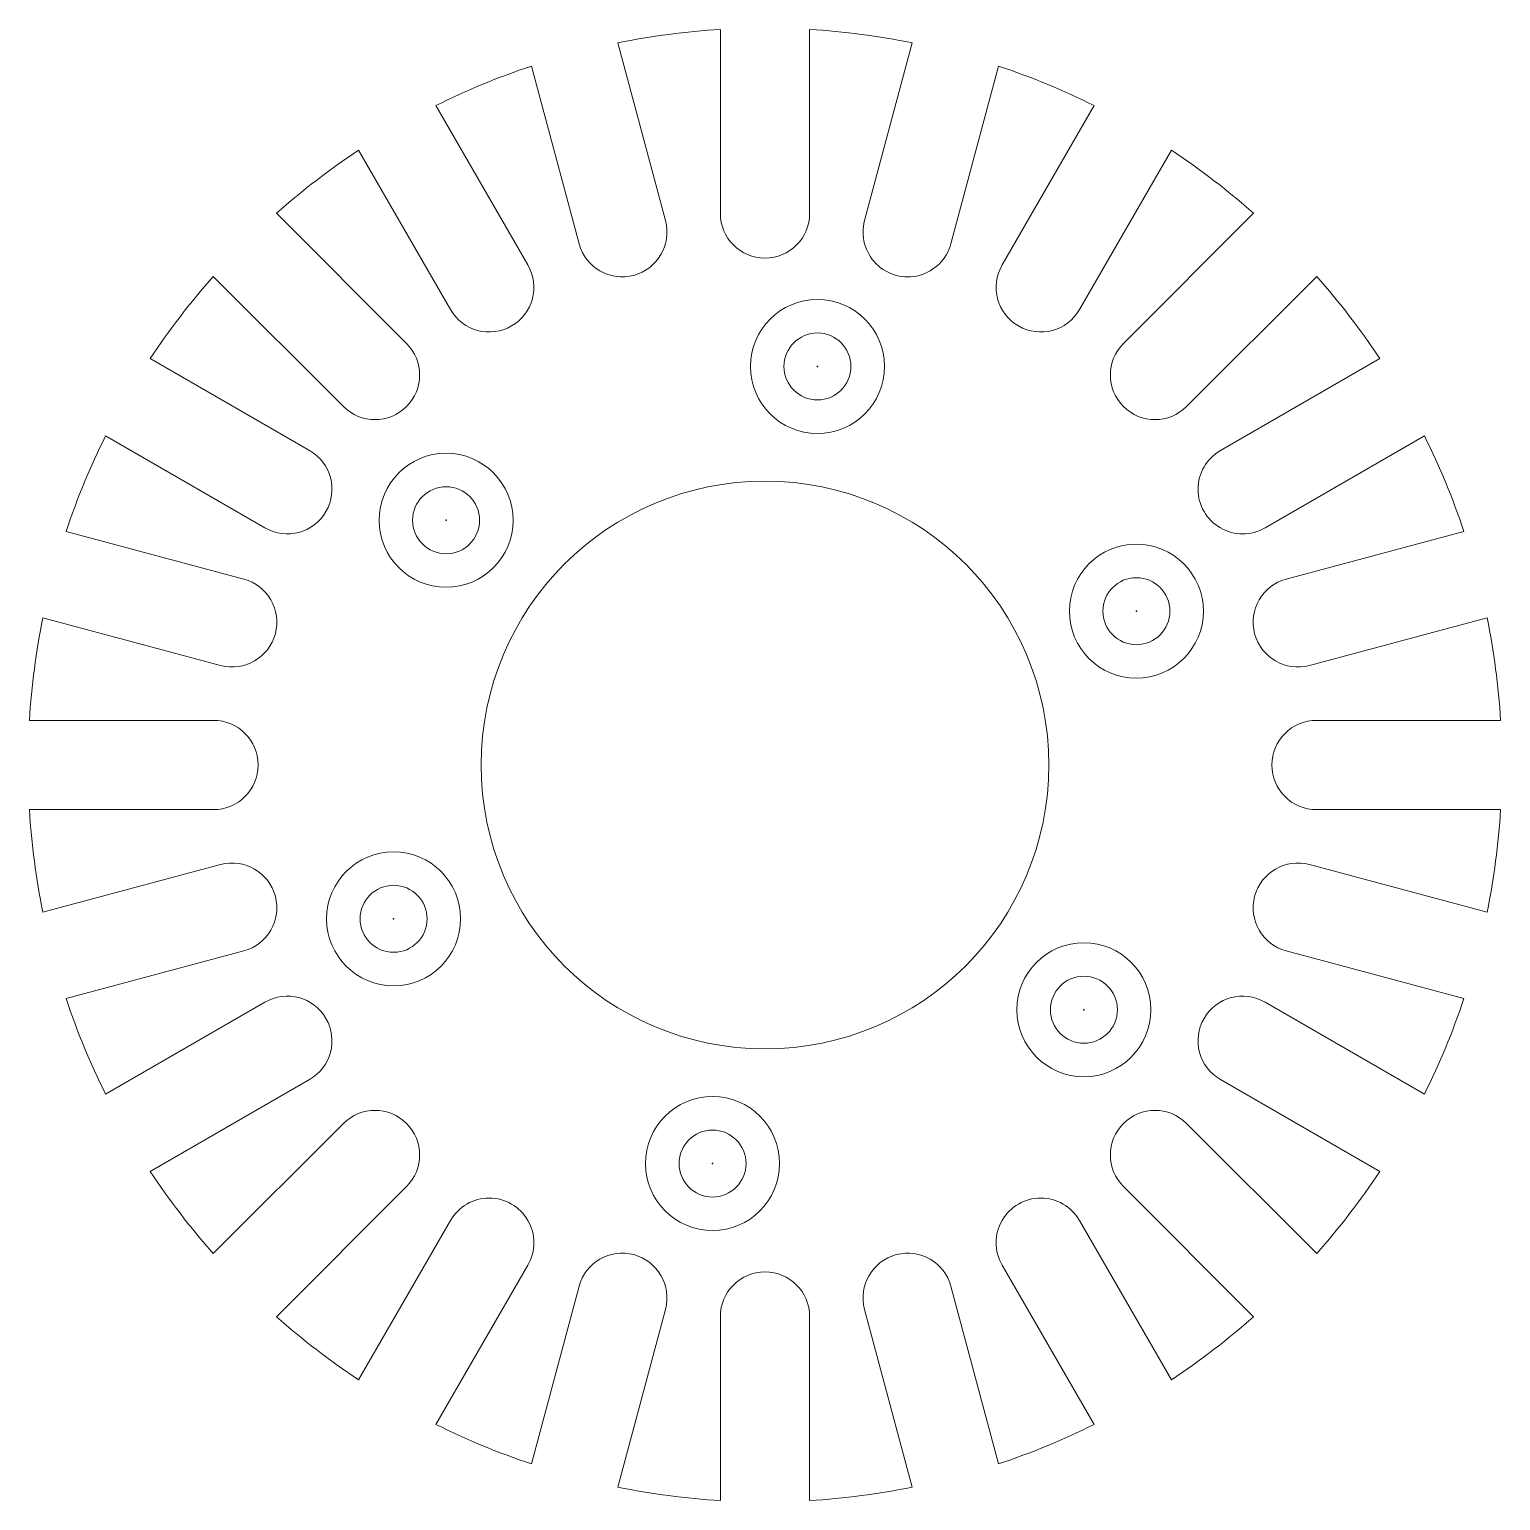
# Model space of a CAD drawing. Header units: millimetres. Extents: x 3.1 to 68.9, y 3.1 to 68.9.
import ezdxf

# ---------------------------------------------------------------- set-up
doc = ezdxf.new("R2010")
doc.units = ezdxf.units.MM
doc.header["$PDSIZE"] = -1

msp = doc.modelspace()

# ---------------------------------------------------------------- linework, layer by layer
at = {"color": 7, "linetype": 'Continuous', "lineweight": 15}
for p, q in [((34, 68.939), (34, 60.7)), ((38, 60.7), (38, 68.939)), ((31.539, 60.376), (29.407, 68.335)), ((42.593, 68.335), (40.461, 60.376)), ((25.543, 67.299), (27.675, 59.341)), ((44.325, 59.341), (46.457, 67.299)), ((25.382, 58.391), (21.262, 65.526)), ((50.738, 65.526), (46.618, 58.391)), ((17.798, 63.526), (21.918, 56.391)), ((50.082, 56.391), (54.202, 63.526)), ((19.949, 54.88), (14.123, 60.706)), ((57.877, 60.706), (52.051, 54.88)), ((11.294, 57.877), (17.12, 52.051)), ((54.88, 52.051), (60.706, 57.877)), ((15.609, 50.082), (8.474, 54.202)), ((63.526, 54.202), (56.391, 50.082)), ((6.474, 50.738), (13.609, 46.618)), ((58.391, 46.618), (65.526, 50.738)), ((12.659, 44.325), (4.701, 46.457)), ((67.299, 46.457), (59.341, 44.325)), ((3.665, 42.593), (11.624, 40.461)), ((60.376, 40.461), (68.335, 42.593)), ((11.3, 38), (3.061, 38)), ((68.939, 38), (60.7, 38)), ((3.061, 34), (11.3, 34)), ((60.7, 34), (68.939, 34)), ((11.624, 31.539), (3.665, 29.407)), ((68.335, 29.407), (60.376, 31.539)), ((4.701, 25.543), (12.659, 27.675)), ((59.341, 27.675), (67.299, 25.543)), ((13.609, 25.382), (6.474, 21.262)), ((65.526, 21.262), (58.391, 25.382)), ((8.474, 17.798), (15.609, 21.918)), ((56.391, 21.918), (63.526, 17.798)), ((17.12, 19.949), (11.294, 14.123)), ((60.706, 14.123), (54.88, 19.949)), ((14.123, 11.294), (19.949, 17.12)), ((52.051, 17.12), (57.877, 11.294)), ((21.918, 15.609), (17.798, 8.474)), ((54.202, 8.474), (50.082, 15.609)), ((21.262, 6.474), (25.382, 13.609)), ((46.618, 13.609), (50.738, 6.474)), ((27.675, 12.659), (25.543, 4.701)), ((46.457, 4.701), (44.325, 12.659)), ((29.407, 3.665), (31.539, 11.624)), ((34, 11.3), (34, 3.061)), ((38, 3.061), (38, 11.3)), ((40.461, 11.624), (42.593, 3.665))]:
    msp.add_line(p, q, dxfattribs=at)
for centre, radius in [((38.349, 53.846), 3), ((38.349, 53.846), 1.5), ((21.72, 46.958), 3), ((21.72, 46.958), 1.5), ((36, 36), 12.71), ((52.63, 42.888), 3), ((52.63, 42.888), 1.5), ((19.37, 29.112), 3), ((19.37, 29.112), 1.5), ((50.28, 25.042), 3), ((50.28, 25.042), 1.5), ((33.651, 18.154), 3), ((33.651, 18.154), 1.5)]:
    msp.add_circle(centre, radius, dxfattribs=at)
for centre, radius, start, end in [((36, 36), 33, 93.4746, 101.5254), ((36, 36), 33, 78.4746, 86.5254), ((36, 36), 33, 108.4746, 116.5254), ((36, 36), 33, 63.4746, 71.5254), ((36, 36), 33, 123.4746, 131.5254), ((36, 36), 33, 48.4746, 56.5254), ((36, 60.7), 2, 180, 0), ((29.607, 59.858), 2, 195, 15), ((42.393, 59.858), 2, 165, 345), ((23.65, 57.391), 2, 210, 30), ((48.35, 57.391), 2, 150, 330), ((36, 36), 33, 138.4746, 146.5254), ((36, 36), 33, 33.4746, 41.5254), ((18.534, 53.466), 2, 225, 45), ((53.466, 53.466), 2, 135, 315), ((36, 36), 33, 153.4746, 161.5254), ((36, 36), 33, 18.4746, 26.5254), ((14.609, 48.35), 2, 240, 60), ((57.391, 48.35), 2, 120, 300), ((12.142, 42.393), 2, 255, 75), ((59.858, 42.393), 2, 105, 285), ((36, 36), 33, 168.4746, 176.5254), ((36, 36), 33, 3.4746, 11.5254), ((11.3, 36), 2, 270, 90), ((60.7, 36), 2, 90, 270), ((36, 36), 33, 183.4746, 191.5254), ((36, 36), 33, 348.4746, 356.5254), ((12.142, 29.607), 2, 285, 105), ((59.858, 29.607), 2, 75, 255), ((36, 36), 33, 198.4746, 206.5254), ((14.609, 23.65), 2, 300, 120), ((57.391, 23.65), 2, 60, 240), ((36, 36), 33, 333.4746, 341.5254), ((18.534, 18.534), 2, 315, 135), ((53.466, 18.534), 2, 45, 225), ((36, 36), 33, 213.4746, 221.5254), ((36, 36), 33, 318.4746, 326.5254), ((23.65, 14.609), 2, 330, 150), ((48.35, 14.609), 2, 30, 210), ((29.607, 12.142), 2, 345, 165), ((42.393, 12.142), 2, 15, 195), ((36, 11.3), 2, 0, 180), ((36, 36), 33, 228.4746, 236.5254), ((36, 36), 33, 303.4746, 311.5254), ((36, 36), 33, 243.4746, 251.5254), ((36, 36), 33, 288.4746, 296.5254), ((36, 36), 33, 258.4746, 266.5254), ((36, 36), 33, 273.4746, 281.5254)]:
    msp.add_arc(centre, radius, start, end, dxfattribs=at)
for p in [(38.349, 53.846), (21.72, 46.958), (52.63, 42.888), (19.37, 29.112), (50.28, 25.042), (33.651, 18.154)]:
    msp.add_point(p)

doc.saveas('drawing.dxf')
